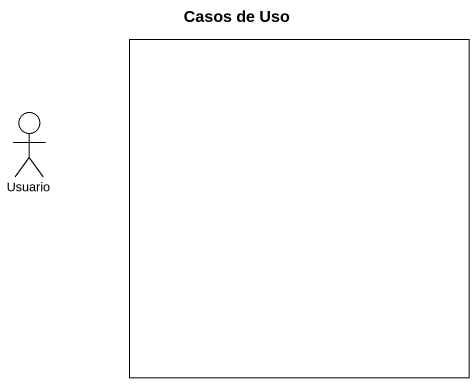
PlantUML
@startuml
title Casos de Uso
rectangle " " as rectangle1
actor Usuario
@enduml
